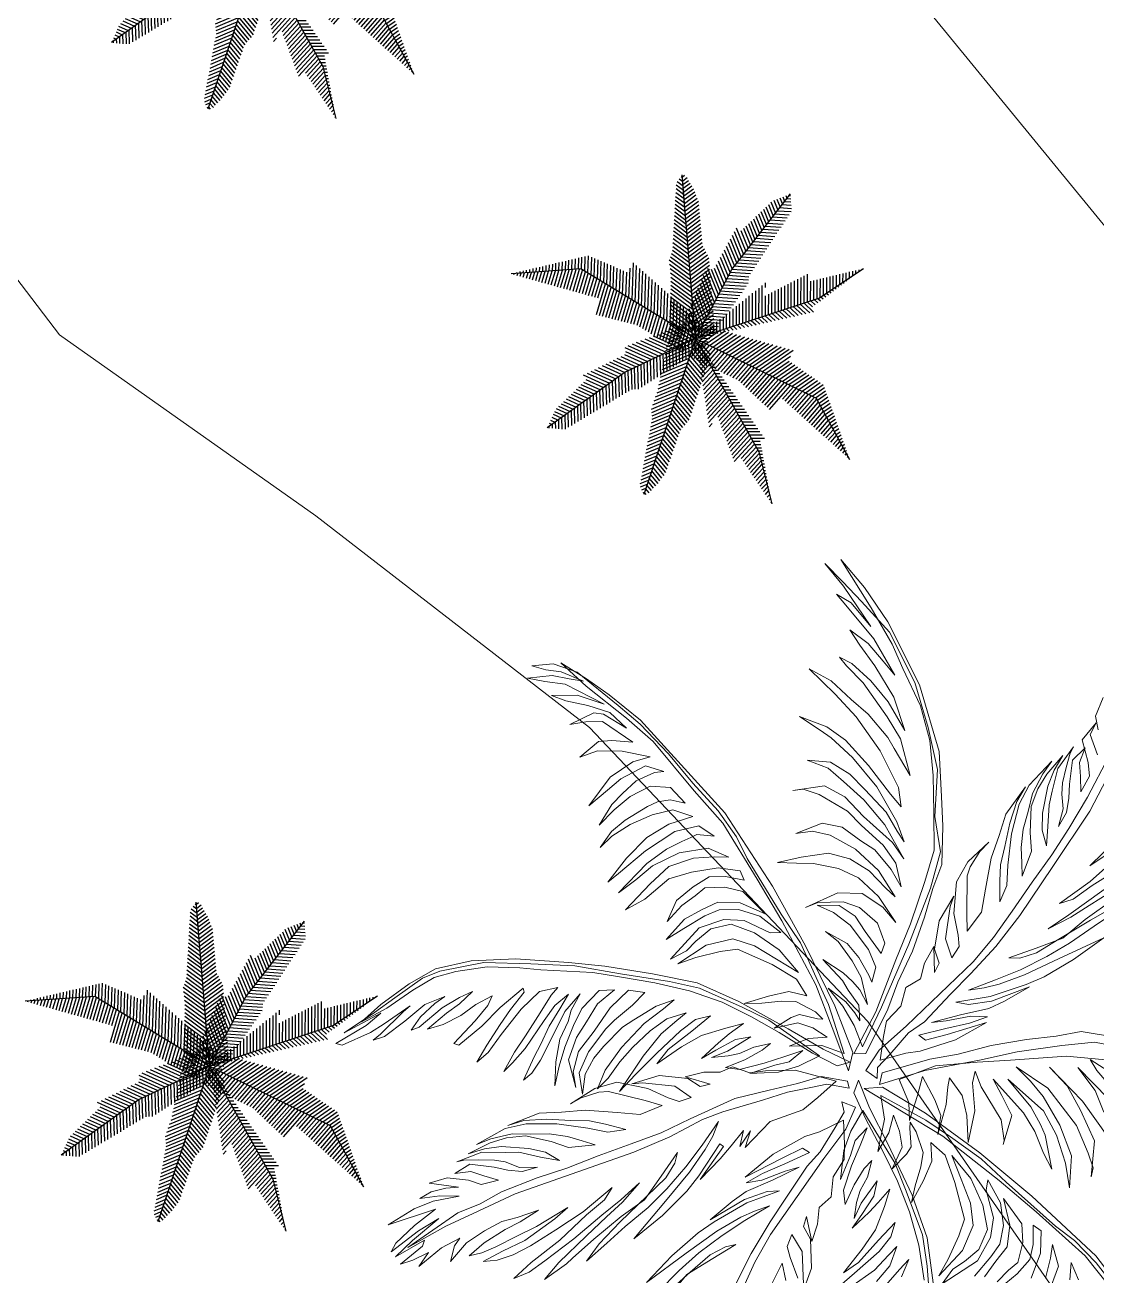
# Model space of a CAD drawing. Header units: millimetres. Extents: x 72 to 2370, y -203 to 794.
# Drawn here: x 1868.57 to 1877.39, y 251.48 to 261.77 of the extents above; entities that cross this region are included whole.
import ezdxf

# ---------------------------------------------------------------- set-up
doc = ezdxf.new("R2010")
doc.units = ezdxf.units.MM
doc.layers.add('01_Fina', color=250, linetype='Continuous', lineweight=15)
doc.layers.add('2D VEGETACION', color=74, linetype='Continuous', lineweight=5)
doc.layers.add('BOSQUENUEVO', color=64, linetype='Continuous')

# ---------------------------------------------------------------- blocks, each defined once
blk = doc.blocks.new('A-19')
at = {"layer": '2D VEGETACION'}
for points in [[(0.0015, 0.0278), (-0.0009, 0.1149), (0.0033, 0.1653), (0.003, 0.2253), (0.0087, 0.2883), (0.0156, 0.3399), (0.0192, 0.3846), (0.0468, 0.4471)], [(0.071, 0.4617), (0.0431, 0.4023), (0.0344, 0.3455), (0.0252, 0.267), (0.0228, 0.1992), (0.0162, 0.1014), (0.02, 0.0183), (0.0015, 0.0278), (0.0015, 0.0278)], [(0.0203, 0.0539), (0.0636, 0.0603), (0.0947, 0.0535), (0.0553, 0.0779), (0.0256, 0.0951), (0.0702, 0.1054), (0.0999, 0.1087), (0.1309, 0.0953), (0.0837, 0.1225), (0.0539, 0.1332), (0.0397, 0.1405), (0.0753, 0.154), (0.1114, 0.1528), (0.1577, 0.1435), (0.1069, 0.169), (0.058, 0.1771), (0.0395, 0.1866), (0.0691, 0.1899), (0.134, 0.2097), (0.1704, 0.2054), (0.1764, 0.2018), (0.131, 0.2298), (0.0929, 0.2215), (0.061, 0.214), (0.1319, 0.2506), (0.1687, 0.2615), (0.2093, 0.2667), (0.2403, 0.2738), (0.1795, 0.2774), (0.1594, 0.2744), (0.1248, 0.2656), (0.0676, 0.2386), (0.137, 0.2853), (0.1843, 0.2969), (0.2357, 0.2996), (0.2795, 0.2955), (0.226, 0.3133), (0.1688, 0.3068), (0.1128, 0.2911), (0.0811, 0.2762), (0.0507, 0.2586), (0.1009, 0.3027), (0.1769, 0.3353), (0.2293, 0.3428), (0.2563, 0.3448), (0.2705, 0.3375), (0.2109, 0.3589), (0.1524, 0.3485), (0.1051, 0.337), (0.0659, 0.3152), (0.1382, 0.3558), (0.2128, 0.3845)], [(0.1663, 0.3873), (0.1258, 0.3822), (0.0788, 0.3632), (0.1458, 0.4013)], [(0.1352, 0.4146), (0.0921, 0.3943), (0.0706, 0.3874), (0.132, 0.4442)], [(0.0908, 0.4495), (0.0545, 0.3486), (0.0366, 0.252), (0.0253, 0.1939), (0.0132, 0.1215), (0.0203, 0.0539), (0.0203, 0.0539)], [(-0.0211, 0.0301), (-0.0218, 0.0771), (-0.0186, 0.1022), (-0.0223, 0.1672), (-0.0379, 0.2276), (-0.0352, 0.1557), (-0.0348, 0.1161), (-0.0467, 0.1072), (-0.0461, 0.156), (-0.0447, 0.1986), (-0.0474, 0.2317), (-0.0558, 0.204), (-0.0586, 0.1597), (-0.0627, 0.1341), (-0.0628, 0.1868), (-0.0611, 0.2381), (-0.0666, 0.2678), (-0.0798, 0.3164), (-0.0723, 0.2457), (-0.0767, 0.205), (-0.0863, 0.1843), (-0.0806, 0.2451), (-0.0851, 0.3117), (-0.0904, 0.3458), (-0.107, 0.4036), (-0.1304, 0.4646), (-0.1149, 0.3794), (-0.1021, 0.3134), (-0.0979, 0.2659), (-0.0981, 0.2389), (-0.1013, 0.2116), (-0.1067, 0.2618), (-0.1126, 0.3085), (-0.1236, 0.3592), (-0.1361, 0.4038), (-0.1541, 0.4534), (-0.1688, 0.4938)], [(-0.18, 0.5014), (-0.1664, 0.4498), (-0.1478, 0.3876), (-0.1344, 0.3433), (-0.133, 0.3128), (-0.1382, 0.2942), (-0.1427, 0.3448), (-0.148, 0.395), (-0.1696, 0.4407), (-0.1918, 0.4991)], [(-0.2061, 0.4999), (-0.1919, 0.4539), (-0.1802, 0.4175), (-0.1703, 0.3737), (-0.1846, 0.4154), (-0.2002, 0.4553), (-0.2232, 0.5155)], [(-0.2437, 0.5294), (-0.2243, 0.4676), (-0.2095, 0.4295), (-0.2083, 0.4042), (-0.2321, 0.4661), (-0.2584, 0.5172)], [(-0.2692, 0.5013), (-0.2589, 0.4728), (-0.2907, 0.5288)], [(-0.5391, 0.5697), (-0.5109, 0.5486), (-0.4865, 0.5472)], [(-0.4442, 0.5349), (-0.4821, 0.531), (-0.4992, 0.5466), (-0.4768, 0.5152), (-0.435, 0.5156), (-0.4116, 0.5115), (-0.3886, 0.4901), (-0.415, 0.496), (-0.4389, 0.5008), (-0.4616, 0.517), (-0.4465, 0.4897), (-0.4068, 0.474), (-0.3831, 0.4669), (-0.3598, 0.4564), (-0.3398, 0.4368), (-0.3677, 0.4527), (-0.3933, 0.4567), (-0.4123, 0.4628), (-0.4368, 0.476), (-0.4591, 0.4891), (-0.4685, 0.4976), (-0.4385, 0.4612), (-0.4024, 0.4417), (-0.3809, 0.4303), (-0.3442, 0.4186), (-0.3122, 0.4079), (-0.3409, 0.4072), (-0.3695, 0.4153), (-0.4129, 0.4367), (-0.4373, 0.4543), (-0.4582, 0.4756), (-0.4337, 0.4398), (-0.4129, 0.4185), (-0.3855, 0.3991), (-0.3414, 0.3855), (-0.3098, 0.38), (-0.2713, 0.353), (-0.2942, 0.3583), (-0.3206, 0.3641), (-0.3508, 0.3757), (-0.3787, 0.3916), (-0.4075, 0.407), (-0.4361, 0.4333), (-0.4534, 0.4542), (-0.4228, 0.4052), (-0.3947, 0.3798), (-0.3478, 0.3534), (-0.2965, 0.3336), (-0.2624, 0.3228), (-0.2372, 0.3035), (-0.2726, 0.3126), (-0.3003, 0.321), (-0.3291, 0.3365), (-0.3669, 0.3552), (-0.4008, 0.3768), (-0.4216, 0.3982), (-0.384, 0.3525), (-0.3505, 0.3317), (-0.3158, 0.3083), (-0.265, 0.285), (-0.228, 0.268), (-0.2017, 0.2352), (-0.232, 0.2425), (-0.296, 0.2596), (-0.3102, 0.269), (-0.3318, 0.2922), (-0.344, 0.3112), (-0.3198, 0.2667), (-0.2904, 0.2386), (-0.2378, 0.2204), (-0.1991, 0.2182), (-0.1792, 0.2147), (-0.1635, 0.1974), (-0.1988, 0.1947), (-0.2513, 0.2172), (-0.2672, 0.228), (-0.2319, 0.192), (-0.1858, 0.1718), (-0.1597, 0.1734), (-0.1464, 0.1613), (-0.191, 0.1715), (-0.1663, 0.1487), (-0.1414, 0.1346), (-0.1334, 0.1062), (-0.1037, 0.089), (-0.0849, 0.0581), (-0.0599, 0.0462), (-0.0211, 0.0301), (-0.0211, 0.0301)], [(-0.1021, 0.179), (-0.1281, 0.2227), (-0.1634, 0.277), (-0.2052, 0.3315), (-0.2743, 0.4096), (-0.3519, 0.4967), (-0.4346, 0.5717)], [(-0.4372, 0.5543), (-0.3767, 0.499), (-0.3316, 0.4536), (-0.2943, 0.4131), (-0.2566, 0.3674), (-0.2163, 0.3208), (-0.1795, 0.2769), (-0.1474, 0.2318), (-0.0676, 0.0899), (-0.0385, 0.0327), (-0.0096, 0.0011), (0.0086, 0.0172), (-0.01, 0.0224), (-0.0268, 0.0489), (-0.055, 0.0905), (-0.0668, 0.1225), (-0.1021, 0.179), (-0.1021, 0.179)], [(0.0257, 0.022), (0.0889, 0.0841), (0.1807, 0.1586), (0.2771, 0.2277), (0.4069, 0.3105), (0.5049, 0.3513), (0.6099, 0.3954), (0.6794, 0.4121), (0.7275, 0.4219), (0.7794, 0.4281), (0.7229, 0.4089), (0.6345, 0.3888), (0.5741, 0.371), (0.4729, 0.3233), (0.4026, 0.2923), (0.3058, 0.2284), (0.2364, 0.1795), (0.1359, 0.1031), (0.0776, 0.0465), (0.0202, -0.0096), (0.0257, 0.022), (0.0257, 0.022)], [(0.0395, 0.0156), (0.0812, 0.0116), (0.1332, -0.0144), (0.1064, 0.0128), (0.0785, 0.0287), (0.1082, 0.0319), (0.1364, 0.0291), (0.1693, 0.0027), (0.1504, 0.0335), (0.1398, 0.0447), (0.1081, 0.0502), (0.0978, 0.0539), (0.1166, 0.0596), (0.155, 0.0626), (0.1782, 0.052), (0.2083, 0.034), (0.2349, 0.0207), (0.2026, 0.0506), (0.1735, 0.0735), (0.1415, 0.0799), (0.1693, 0.0984), (0.2199, 0.1029), (0.2864, 0.1031), (0.3126, 0.0864), (0.3476, 0.0577), (0.3714, 0.0346), (0.3387, 0.0858), (0.3011, 0.1154), (0.262, 0.1206), (0.2171, 0.1155), (0.1726, 0.1096), (0.2201, 0.132), (0.2708, 0.1409), (0.3142, 0.1377), (0.3446, 0.1144), (0.3587, 0.0845), (0.3664, 0.0612), (0.3867, 0.0364), (0.3631, 0.107), (0.3295, 0.1395), (0.2972, 0.1533), (0.2467, 0.1532), (0.2303, 0.1605), (0.2745, 0.1717), (0.3144, 0.1668), (0.345, 0.1522), (0.3623, 0.1314), (0.3881, 0.0951)], [(0.3932, 0.1115), (0.3721, 0.1381), (0.3526, 0.1633), (0.3169, 0.1777), (0.269, 0.1787), (0.3199, 0.1985), (0.352, 0.1921), (0.3838, 0.1748), (0.3929, 0.1555), (0.4076, 0.1312)], [(0.4194, 0.1335), (0.4028, 0.1687), (0.3843, 0.1966), (0.3602, 0.2089), (0.3273, 0.217), (0.3402, 0.2285), (0.3778, 0.2172), (0.4163, 0.1902)], [(0.423, 0.2148), (0.3912, 0.2321), (0.3684, 0.2417), (0.408, 0.2421), (0.4512, 0.212)], [(0.4361, 0.2554), (0.4076, 0.2656), (0.4399, 0.2701)], [(0.4806, 0.3344), (0.419, 0.3076), (0.3714, 0.2808), (0.3386, 0.2546), (0.2419, 0.1907), (0.1915, 0.1583), (0.1405, 0.116), (0.101, 0.0812), (0.0395, 0.0156), (0.0395, 0.0156)], [(-0.039, 0.0087), (-0.1047, 0.0659), (-0.1462, 0.0947), (-0.1923, 0.1332), (-0.2446, 0.1688), (-0.2897, 0.1959), (-0.3265, 0.2216), (-0.3913, 0.2404), (-0.4424, 0.2508), (-0.5199, 0.2669), (-0.6418, 0.2632), (-0.763, 0.2372), (-0.8318, 0.2123), (-0.8899, 0.1849), (-0.7944, 0.2149), (-0.723, 0.2346), (-0.6771, 0.2422), (-0.6059, 0.2554), (-0.5428, 0.2561), (-0.4821, 0.246), (-0.4181, 0.2311), (-0.3545, 0.2148), (-0.3051, 0.1854), (-0.2396, 0.1421), (-0.1848, 0.1013), (-0.1052, 0.0442), (-0.0434, -0.0116), (-0.039, 0.0087), (-0.039, 0.0087)], [(-0.0517, 0.006), (-0.0914, 0.0012), (-0.1295, -0.0092), (-0.1664, -0.0266), (-0.1358, -0.0025), (-0.113, 0.0083), (-0.0968, 0.0127), (-0.1241, 0.0181), (-0.1543, 0.007), (-0.1732, 0.0014), (-0.2177, -0.0228), (-0.1861, 0.006), (-0.1671, 0.0182), (-0.1495, 0.0265), (-0.1215, 0.0333), (-0.1707, 0.0348), (-0.2022, 0.0264), (-0.2413, 0.0112), (-0.2643, -0.0061), (-0.234, 0.0254), (-0.2049, 0.0391), (-0.1708, 0.0487), (-0.1577, 0.0506), (-0.1813, 0.0642), (-0.2145, 0.0593), (-0.2641, 0.0391), (-0.2929, 0.0159), (-0.3126, -0.0085), (-0.3022, 0.0287), (-0.2773, 0.0512), (-0.2466, 0.0614), (-0.2023, 0.079), (-0.2181, 0.0899), (-0.2552, 0.0864), (-0.2901, 0.0624), (-0.3064, 0.0375), (-0.3169, -0.0062), (-0.3135, -0.0293), (-0.3243, 0.0322), (-0.3125, 0.0733), (-0.2801, 0.1026), (-0.2484, 0.1175), (-0.3001, 0.0996), (-0.3408, 0.074), (-0.3654, 0.0441), (-0.385, 0.0036), (-0.3931, -0.0249), (-0.4025, -0.0573), (-0.4011, -0.0147), (-0.3961, 0.0339), (-0.3766, 0.0678), (-0.3477, 0.0954), (-0.3111, 0.1159), (-0.2921, 0.1281), (-0.3443, 0.111), (-0.3906, 0.0816), (-0.4258, 0.0446), (-0.4404, 0.0162), (-0.4437, -0.0133), (-0.45, 0.0364), (-0.434, 0.0687), (-0.4029, 0.0941), (-0.3812, 0.114), (-0.3407, 0.1331), (-0.3065, 0.1428), (-0.3492, 0.1442), (-0.3856, 0.1302), (-0.4284, 0.1025), (-0.4588, 0.0849), (-0.4998, 0.0441), (-0.516, 0.0192), (-0.5182, 0.001), (-0.5121, 0.0566), (-0.4845, 0.0868), (-0.4426, 0.1098), (-0.3861, 0.1472), (-0.3532, 0.1595), (-0.4192, 0.1423), (-0.4711, 0.1178), (-0.5113, 0.0914), (-0.5405, 0.0711), (-0.5639, 0.0386), (-0.55, 0.0775), (-0.521, 0.1051), (-0.488, 0.1239), (-0.44, 0.1498), (-0.4032, 0.1607), (-0.3817, 0.1676), (-0.4187, 0.1641), (-0.4875, 0.1456), (-0.5482, 0.117), (-0.591, 0.0893), (-0.6088, 0.0744), (-0.6412, 0.0452), (-0.6115, 0.0871), (-0.5805, 0.1125), (-0.5272, 0.1409), (-0.4688, 0.1652), (-0.4424, 0.1777), (-0.4766, 0.1819), (-0.547, 0.167), (-0.6155, 0.1412), (-0.6635, 0.1153), (-0.7178, 0.0822), (-0.6879, 0.1146), (-0.6473, 0.1402), (-0.615, 0.1629), (-0.5666, 0.1857), (-0.5447, 0.1918), (-0.4917, 0.2071), (-0.5583, 0.2069), (-0.6017, 0.1939), (-0.6701, 0.1681), (-0.7067, 0.1476), (-0.7243, 0.1393), (-0.7082, 0.1577), (-0.6702, 0.182), (-0.6271, 0.2023), (-0.5711, 0.218), (-0.6325, 0.2138), (-0.6939, 0.1956), (-0.7356, 0.1792), (-0.7663, 0.169), (-0.7352, 0.1944), (-0.6983, 0.2118), (-0.6692, 0.2255), (-0.7406, 0.2058), (-0.8101, 0.173), (-0.833, 0.1623), (-0.8116, 0.1831), (-0.7624, 0.2063), (-0.8435, 0.1777), (-0.8901, 0.1557), (-0.8513, 0.1783), (-0.8095, 0.2013), (-0.7447, 0.2351), (-0.6481, 0.2559), (-0.5658, 0.2592), (-0.4902, 0.2562), (-0.4116, 0.2309), (-0.3486, 0.2251), (-0.2911, 0.192), (-0.2059, 0.13), (-0.1106, 0.0556), (-0.0517, 0.006), (-0.0517, 0.006)], [(0.0228, -0.0288), (0.0033, -0.0157), (0.0551, -0.0089), (0.1244, 0.0065), (0.2228, 0.0249), (0.3021, 0.0316), (0.3811, 0.022)], [(0.3728, 0.0078), (0.3107, 0.014), (0.2496, 0.0129), (0.1922, 0.006), (0.1373, -0.005), (0.0714, -0.0205), (0.0228, -0.0288), (0.0228, -0.0288)], [(0.0571, -0.0214), (0.0868, -0.051), (0.1166, -0.0715), (0.1645, -0.0899), (0.128, -0.0622), (0.1044, -0.0481), (0.0881, -0.0216), (0.1152, -0.0415), (0.1457, -0.065), (0.1837, -0.0895), (0.2089, -0.0934), (0.1793, -0.0694), (0.1561, -0.0448), (0.1459, -0.0283), (0.1721, -0.0429), (0.1917, -0.0617), (0.2102, -0.0732), (0.2365, -0.0843), (0.2134, -0.0655), (0.1826, -0.0285), (0.2073, -0.0407), (0.233, -0.0694), (0.2524, -0.0917), (0.2327, -0.0559), (0.2204, -0.036), (0.2024, -0.0105), (0.2296, -0.0269), (0.2651, -0.053), (0.2924, -0.0842), (0.3241, -0.1263), (0.3136, -0.0962), (0.2843, -0.0526), (0.2618, -0.0161), (0.284, -0.0299), (0.3039, -0.0565), (0.3299, -0.1079), (0.3533, -0.1551)], [(0.3511, -0.12), (0.3333, -0.0726), (0.3144, -0.042), (0.3031, -0.0238), (0.3329, -0.0443), (0.3535, -0.0739)], [(0.3676, -0.0652), (0.3434, -0.0298), (0.3307, -0.0091), (0.3569, -0.0295)], [(0.4348, 0.0037), (0.35, 0.0188), (0.2949, 0.0248), (0.2131, 0.0166), (0.1613, 0.0098), (0.0571, -0.0214), (0.0571, -0.0214)], [(-0.046, -0.0129), (-0.1337, -0.023), (-0.2487, -0.0461), (-0.3646, -0.076), (-0.5106, -0.1245), (-0.6036, -0.1737), (-0.7053, -0.227), (-0.7619, -0.2688), (-0.7997, -0.3006), (-0.8383, -0.3371), (-0.7871, -0.3043), (-0.715, -0.2499), (-0.6637, -0.2149), (-0.5616, -0.1668), (-0.4939, -0.1327), (-0.383, -0.0987), (-0.3015, -0.0753), (-0.1777, -0.0459), (-0.0979, -0.0373), (-0.0172, -0.0283), (-0.046, -0.0129), (-0.046, -0.0129)], [(-0.0307, -0.0454), (-0.031, -0.0219), (-0.065, -0.0616), (-0.1153, -0.1122), (-0.1835, -0.1842), (-0.2337, -0.2465), (-0.2684, -0.3188), (-0.3028, -0.3964), (-0.3251, -0.4563), (-0.3545, -0.5444), (-0.3711, -0.621), (-0.373, -0.6854), (-0.3594, -0.737), (-0.3367, -0.7941), (-0.3155, -0.8346), (-0.3278, -0.7856), (-0.3471, -0.7334), (-0.3592, -0.6918), (-0.3596, -0.6522), (-0.3535, -0.5966), (-0.3375, -0.5418), (-0.3249, -0.5068), (-0.2973, -0.4196), (-0.278, -0.3761), (-0.2523, -0.3188), (-0.2236, -0.2633), (-0.1894, -0.2128), (-0.1519, -0.1692), (-0.1126, -0.1292), (-0.0628, -0.0821), (-0.0307, -0.0454), (-0.0307, -0.0454)], [(-0.0485, -0.028), (-0.072, -0.0627), (-0.0854, -0.1185), (-0.0898, -0.0819), (-0.0834, -0.0499), (-0.1061, -0.0702), (-0.121, -0.0934), (-0.1224, -0.136), (-0.1329, -0.1022), (-0.1347, -0.087), (-0.1193, -0.0582), (-0.116, -0.0491), (-0.1319, -0.0587), (-0.1582, -0.0873), (-0.1649, -0.1119), (-0.1705, -0.1457), (-0.1777, -0.176), (-0.1793, -0.1316), (-0.1784, -0.0947), (-0.163, -0.0659), (-0.1958, -0.076), (-0.2319, -0.1113), (-0.2731, -0.163), (-0.2768, -0.1938), (-0.2774, -0.2381), (-0.2747, -0.2713), (-0.2939, -0.2147), (-0.2928, -0.1669), (-0.2711, -0.133), (-0.2386, -0.1015), (-0.2061, -0.0701), (-0.2536, -0.0925), (-0.2932, -0.1273), (-0.3183, -0.1628), (-0.3192, -0.1998), (-0.3047, -0.2306), (-0.2929, -0.2508), (-0.2858, -0.2819), (-0.3262, -0.2192), (-0.3295, -0.1734), (-0.3187, -0.1393), (-0.2865, -0.1005), (-0.2821, -0.0823), (-0.3193, -0.1106), (-0.3401, -0.144), (-0.3482, -0.1769), (-0.3441, -0.204), (-0.332, -0.2456), (-0.321, -0.2802), (-0.3475, -0.24), (-0.3555, -0.2072), (-0.3617, -0.1757), (-0.3504, -0.1381), (-0.3208, -0.1005), (-0.3689, -0.1286), (-0.3843, -0.1574), (-0.3917, -0.192), (-0.3825, -0.2114), (-0.3719, -0.2386), (-0.3513, -0.2708), (-0.3825, -0.2457), (-0.3986, -0.2114), (-0.4083, -0.1795), (-0.4021, -0.1517), (-0.3874, -0.1212), (-0.4053, -0.1243), (-0.4197, -0.16), (-0.4242, -0.2074), (-0.423, -0.2487), (-0.3993, -0.2989), (-0.3893, -0.3361), (-0.4229, -0.2831), (-0.4438, -0.2435), (-0.4471, -0.1977), (-0.4401, -0.1622), (-0.4335, -0.1375), (-0.4577, -0.1683), (-0.4624, -0.22), (-0.4522, -0.2711), (-0.436, -0.3054), (-0.4216, -0.3406), (-0.4589, -0.2797), (-0.4746, -0.2397), (-0.4808, -0.2104), (-0.4835, -0.1934), (-0.4858, -0.1816), (-0.4756, -0.1531), (-0.5, -0.1743), (-0.501, -0.2178), (-0.481, -0.2761), (-0.4545, -0.3324), (-0.4441, -0.3544), (-0.4771, -0.3119), (-0.5031, -0.2682), (-0.516, -0.2248), (-0.5185, -0.1808), (-0.5383, -0.2117), (-0.5392, -0.2487), (-0.5323, -0.2906), (-0.5205, -0.327), (-0.5067, -0.3517), (-0.5287, -0.3255), (-0.542, -0.2973), (-0.5554, -0.2531), (-0.5588, -0.2343), (-0.5566, -0.2117), (-0.5443, -0.1876), (-0.5778, -0.2056), (-0.5886, -0.2397), (-0.5799, -0.2786), (-0.5645, -0.3112), (-0.5448, -0.3438), (-0.5746, -0.3127), (-0.5884, -0.2902), (-0.6043, -0.2611), (-0.61, -0.2262), (-0.6079, -0.2101), (-0.6255, -0.2389), (-0.614, -0.2861), (-0.6007, -0.3143), (-0.5824, -0.353), (-0.6218, -0.3038), (-0.6377, -0.2586), (-0.6387, -0.2268), (-0.6606, -0.2716), (-0.672, -0.3135), (-0.6693, -0.3466), (-0.6876, -0.3079), (-0.6836, -0.2845), (-0.671, -0.2496), (-0.7198, -0.292), (-0.7266, -0.3209), (-0.7294, -0.3492), (-0.7384, -0.3028), (-0.7319, -0.2869), (-0.6977, -0.2546), (-0.7317, -0.276), (-0.7533, -0.3099), (-0.7711, -0.3452), (-0.7864, -0.3674), (-0.7758, -0.3237), (-0.7483, -0.2817), (-0.7997, -0.3393), (-0.8131, -0.3725), (-0.8267, -0.4004), (-0.8201, -0.3575), (-0.8073, -0.33), (-0.7968, -0.3067), (-0.8228, -0.3405), (-0.8325, -0.3655), (-0.8456, -0.3878), (-0.8395, -0.3506), (-0.8152, -0.3133), (-0.74, -0.2584), (-0.6988, -0.2293), (-0.6358, -0.1942), (-0.5751, -0.1656), (-0.5165, -0.1348), (-0.4643, -0.1155), (-0.4232, -0.1069), (-0.3132, -0.0733), (-0.2558, -0.0537), (-0.1903, -0.0422), (-0.1387, -0.0329), (-0.0485, -0.028), (-0.0485, -0.028)], [(-0.0028, -0.2605), (0.0014, -0.2985), (0.0162, -0.3616), (0.0266, -0.4295), (0.0353, -0.5335), (0.0445, -0.6497), (0.0595, -0.7294), (0.0693, -0.7819), (0.0883, -0.8559), (0.0517, -0.7553), (0.0462, -0.7137), (0.0354, -0.672), (0.0274, -0.6052), (0.0241, -0.5503), (0.0171, -0.4915), (0.0113, -0.4302), (0.0054, -0.3741), (-0.0054, -0.3189), (-0.0203, -0.2339), (-0.0191, -0.172), (-0.018, -0.1205), (-0.0191, -0.0772), (0, -0.0344), (0.0126, -0.0348), (-0.0036, -0.0712), (-0.0051, -0.0999), (-0.0079, -0.1416), (-0.0049, -0.1874), (-0.0028, -0.2605), (-0.0028, -0.2605)], [(0.1719, -0.1914), (0.2051, -0.2286), (0.2508, -0.2747), (0.3021, -0.3203)], [(0.311, -0.3078), (0.2671, -0.2724), (0.2266, -0.2333), (0.1215, -0.109), (0.0813, -0.0588), (0.0478, -0.0327), (0.0328, -0.0533), (0.0514, -0.0541), (0.0737, -0.0764), (0.1084, -0.1125), (0.1269, -0.1411), (0.1719, -0.1914), (0.1719, -0.1914)], [(-0.005, -0.0541), (0.0149, -0.0923), (0.0289, -0.1233), (0.0344, -0.1838), (0.0676, -0.2377), (0.0416, -0.2216), (0.0637, -0.2465), (0.0378, -0.2335), (0.0588, -0.2609), (0.0756, -0.2857), (0.1025, -0.3285), (0.0566, -0.2742), (0.0504, -0.2797), (0.0954, -0.3291), (0.1163, -0.3565), (0.1467, -0.4084), (0.1737, -0.4678), (0.1237, -0.3974), (0.0853, -0.3434), (0.0534, -0.3067), (0.0338, -0.2881), (0.0118, -0.2716), (0.0444, -0.3102), (0.0744, -0.3476), (0.103, -0.3897), (0.1267, -0.4296), (0.1492, -0.4772), (0.169, -0.5154), (0.1907, -0.5582), (0.1669, -0.5288), (0.139, -0.4832), (0.1069, -0.4268), (0.0841, -0.3866), (0.0631, -0.3644), (0.0461, -0.3553), (0.0795, -0.3935), (0.112, -0.4321), (0.1302, -0.4793), (0.157, -0.5357), (0.1793, -0.5803), (0.1864, -0.5932), (0.2035, -0.6377), (0.1808, -0.6057), (0.1477, -0.5466), (0.1242, -0.5045), (0.1061, -0.4709), (0.0813, -0.4335), (0.1015, -0.4726), (0.1196, -0.5115), (0.1472, -0.5697), (0.172, -0.6289), (0.1842, -0.6607), (0.1879, -0.6895), (0.1688, -0.6531), (0.143, -0.5942), (0.1118, -0.5374), (0.0945, -0.5003), (0.077, -0.482), (0.1053, -0.542), (0.124, -0.5963), (0.1401, -0.6464), (0.1478, -0.6799), (0.1497, -0.7094), (0.1456, -0.7339), (0.1365, -0.6967), (0.1285, -0.654), (0.1051, -0.5931), (0.0916, -0.566), (0.11, -0.6277), (0.1173, -0.6656), (0.1265, -0.7058), (0.1305, -0.7324), (0.13, -0.7555), (0.1147, -0.7239), (0.1008, -0.6823), (0.0949, -0.6533), (0.0831, -0.6172), (0.0858, -0.6568), (0.0861, -0.6848), (0.0938, -0.7183), (0.1065, -0.7541), (0.1315, -0.7893), (0.1065, -0.7759), (0.0955, -0.7635), (0.1039, -0.7989), (0.126, -0.8456), (0.1059, -0.8231), (0.1122, -0.853), (0.1135, -0.8754), (0.093, -0.8301), (0.0835, -0.8244), (0.0989, -0.881), (0.0789, -0.8449), (0.0527, -0.7904), (0.065, -0.8305), (0.0884, -0.8861), (0.0756, -0.8743), (0.0541, -0.8346), (0.0355, -0.7918), (0.041, -0.8793), (0.0254, -0.8279), (0.0211, -0.7921), (0.0242, -0.7461), (0.0149, -0.7788), (0.0107, -0.8138), (0.0041, -0.7913), (0.0045, -0.7651), (0.0084, -0.7428), (-0.0116, -0.7911), (-0.0128, -0.7582), (0.0007, -0.7228), (0.014, -0.7031), (0.0144, -0.6717), (0.0004, -0.6948), (-0.0126, -0.7154), (-0.0165, -0.743), (-0.0259, -0.7132), (-0.0098, -0.6737), (0.0015, -0.6517), (0.01, -0.6276), (0.0096, -0.5996), (0.0018, -0.6307), (-0.0138, -0.6524), (-0.0217, -0.6699), (-0.0291, -0.6968), (-0.035, -0.722), (-0.0354, -0.7346), (-0.0409, -0.6877), (-0.03, -0.6482), (-0.0243, -0.6251), (-0.0065, -0.5901), (0.0079, -0.5596), (-0.0125, -0.5799), (-0.0264, -0.6061), (-0.0418, -0.6527), (-0.0451, -0.6821), (-0.0441, -0.7119), (-0.0531, -0.6695), (-0.0541, -0.6397), (-0.0492, -0.6065), (-0.0285, -0.5653), (-0.0106, -0.5386), (-0.0035, -0.4921), (-0.0155, -0.5123), (-0.0296, -0.5355), (-0.0421, -0.5653), (-0.0499, -0.5964), (-0.0587, -0.6279), (-0.0594, -0.6667), (-0.0563, -0.6937), (-0.0705, -0.6377), (-0.0695, -0.5997), (-0.0561, -0.5477), (-0.035, -0.4969), (-0.0192, -0.4648), (-0.0157, -0.4332), (-0.0336, -0.4651), (-0.0467, -0.491), (-0.0554, -0.5225), (-0.0681, -0.5627), (-0.0758, -0.6022), (-0.0748, -0.632), (-0.0817, -0.5732), (-0.0736, -0.5347), (-0.0666, -0.4934), (-0.0483, -0.4405), (-0.0349, -0.4021), (-0.0405, -0.3605), (-0.0562, -0.3873), (-0.0881, -0.4454), (-0.091, -0.4622), (-0.089, -0.4947), (-0.084, -0.5157), (-0.0994, -0.4675), (-0.1003, -0.4272), (-0.0758, -0.3771), (-0.051, -0.3468), (-0.0397, -0.3299), (-0.041, -0.3075), (-0.0677, -0.3303), (-0.0878, -0.3838), (-0.0909, -0.4027), (-0.0926, -0.3523), (-0.0753, -0.3051), (-0.0561, -0.2873), (-0.0557, -0.2694), (-0.0792, -0.3086), (-0.0785, -0.275), (-0.0715, -0.2473), (-0.0753, -0.2238), (-0.0574, -0.1971), (-0.0534, -0.1695), (-0.0415, -0.1191), (-0.005, -0.0541), (-0.005, -0.0541)], [(0.0646, -0.059), (0.0741, -0.105), (0.0755, -0.1317), (0.0916, -0.1934), (0.118, -0.2511), (0.1021, -0.1797), (0.0942, -0.1409), (0.1049, -0.1307), (0.1128, -0.1779), (0.1194, -0.22), (0.1283, -0.252), (0.1306, -0.2239), (0.1256, -0.1806), (0.1248, -0.1547), (0.1356, -0.2058), (0.1431, -0.2557), (0.154, -0.2839), (0.1753, -0.3297), (0.156, -0.2619), (0.1521, -0.2203), (0.1569, -0.1987), (0.1627, -0.2595), (0.1805, -0.3236), (0.1921, -0.356), (0.2197, -0.4105), (0.2536, -0.4652), (0.2216, -0.385), (0.1972, -0.3234), (0.1844, -0.2761), (0.1801, -0.2504), (0.1776, -0.2222), (0.1915, -0.271), (0.2074, -0.316), (0.2264, -0.3635), (0.2478, -0.4044), (0.2749, -0.4497)], [(0.2854, -0.4444), (0.2555, -0.3868), (0.2348, -0.3453), (0.2276, -0.3156), (0.2285, -0.297), (0.2432, -0.3452), (0.2579, -0.3935), (0.2877, -0.4343)], [(0.3125, -0.2538), (0.2806, -0.2265), (0.3117, -0.2279)], [(0.313, -0.2065), (0.2748, -0.2103), (0.2546, -0.2106), (0.2365, -0.1973), (0.27, -0.1872), (0.3259, -0.1995)], [(0.3435, -0.2071), (0.3021, -0.1783), (0.2522, -0.1677), (0.2276, -0.1736), (0.2124, -0.1643), (0.2573, -0.1664), (0.2301, -0.149), (0.2024, -0.139), (0.1897, -0.1134), (0.1568, -0.1013), (0.1317, -0.0751), (0.1057, -0.0675), (0.0646, -0.059), (0.0646, -0.059)], [(-0.0552, -0.0709), (-0.047, -0.1112), (-0.0456, -0.1482), (-0.0559, -0.1971), (-0.0592, -0.1513), (-0.0586, -0.1253), (-0.0719, -0.0971), (-0.0692, -0.1302), (-0.0674, -0.1681), (-0.0676, -0.2134), (-0.0772, -0.2362), (-0.0816, -0.1996), (-0.09, -0.1659), (-0.0979, -0.1492), (-0.099, -0.1787), (-0.0948, -0.2058), (-0.0957, -0.2266), (-0.1003, -0.2557), (-0.104, -0.2252), (-0.1181, -0.1791), (-0.1201, -0.2069), (-0.1109, -0.2446), (-0.1029, -0.273), (-0.1221, -0.2369), (-0.1325, -0.2149), (-0.144, -0.1859), (-0.1438, -0.2181), (-0.1422, -0.2626), (-0.1314, -0.3015), (-0.1134, -0.3511), (-0.1328, -0.3259), (-0.1535, -0.2775), (-0.1717, -0.2388), (-0.1719, -0.2658), (-0.1596, -0.2965), (-0.1316, -0.3468), (-0.1048, -0.3922), (-0.0829, -0.4271), (-0.133, -0.3711), (-0.1629, -0.3304), (-0.1783, -0.2978), (-0.1874, -0.2785), (-0.1856, -0.3142), (-0.1729, -0.348), (-0.152, -0.3855), (-0.1335, -0.4133), (-0.1111, -0.4404), (-0.0972, -0.4629), (-0.1255, -0.4418), (-0.1572, -0.4041), (-0.1879, -0.3551), (-0.2044, -0.3155), (-0.2147, -0.2935), (-0.212, -0.3267), (-0.1987, -0.3709), (-0.1914, -0.3933), (-0.1666, -0.4343), (-0.151, -0.456), (-0.128, -0.4774), (-0.0948, -0.4908), (-0.133, -0.4873), (-0.1642, -0.4622), (-0.1959, -0.4223), (-0.2068, -0.4038), (-0.2243, -0.3668), (-0.2402, -0.3399), (-0.2512, -0.3667), (-0.2295, -0.4059), (-0.1969, -0.4432), (-0.1694, -0.4786), (-0.1372, -0.4968), (-0.109, -0.4996), (-0.1594, -0.4997), (-0.1941, -0.4763), (-0.2162, -0.4523), (-0.2417, -0.4256), (-0.2583, -0.3904), (-0.2641, -0.4168), (-0.2411, -0.4543), (-0.2159, -0.4758), (-0.1829, -0.5001), (-0.1529, -0.5181), (-0.1215, -0.5345), (-0.1617, -0.5223), (-0.1987, -0.5053), (-0.2252, -0.4834), (-0.2428, -0.4734), (-0.2666, -0.4503), (-0.243, -0.4843), (-0.2064, -0.5165), (-0.1714, -0.5473), (-0.1532, -0.5677), (-0.1449, -0.5853), (-0.1799, -0.5567), (-0.1986, -0.5397), (-0.2251, -0.5178), (-0.2502, -0.492), (-0.271, -0.4706), (-0.2577, -0.4988), (-0.2374, -0.5236), (-0.198, -0.5685), (-0.1795, -0.5963), (-0.1686, -0.6148), (-0.1963, -0.5881), (-0.2192, -0.5623), (-0.2519, -0.5272), (-0.2774, -0.5005), (-0.2875, -0.4859), (-0.2882, -0.5185), (-0.2665, -0.5577), (-0.2323, -0.6029), (-0.2073, -0.6331), (-0.1961, -0.6568), (-0.2208, -0.6319), (-0.2496, -0.6003), (-0.2708, -0.5759), (-0.294, -0.5449), (-0.3014, -0.5452), (-0.279, -0.5927), (-0.2551, -0.632), (-0.2327, -0.6795), (-0.2377, -0.6872), (-0.2671, -0.6408), (-0.2878, -0.6129), (-0.3019, -0.6013), (-0.2947, -0.6324), (-0.2824, -0.6631), (-0.2749, -0.6972), (-0.2743, -0.7259), (-0.2929, -0.6864), (-0.3032, -0.66), (-0.3182, -0.6327), (-0.314, -0.6576), (-0.3035, -0.6913), (-0.2811, -0.7388), (-0.2793, -0.7541), (-0.2983, -0.7319), (-0.3146, -0.702), (-0.322, -0.6818), (-0.3172, -0.7193), (-0.2977, -0.7606), (-0.2804, -0.8019), (-0.2791, -0.8229), (-0.2861, -0.8079), (-0.3142, -0.7598), (-0.3212, -0.7449), (-0.302, -0.7971), (-0.2935, -0.8243), (-0.2843, -0.878), (-0.2902, -0.8883), (-0.3075, -0.8287), (-0.322, -0.7979), (-0.3045, -0.8693), (-0.3257, -0.8083), (-0.3418, -0.7675), (-0.3627, -0.7117), (-0.3672, -0.6794), (-0.3623, -0.6008), (-0.3396, -0.5213), (-0.3166, -0.447), (-0.2827, -0.3729), (-0.2482, -0.2932), (-0.2236, -0.245), (-0.1721, -0.181), (-0.1382, -0.1413), (-0.0552, -0.0709), (-0.0552, -0.0709)]]:
    blk.add_lwpolyline(points, dxfattribs=at)
blk = doc.blocks.new('*X73')
at = {"color": 0}
for p, q in [((6.839, 6.806), (7.285, 6.992)), ((6.851, 6.865), (7.185, 7.004)), ((6.863, 6.924), (7.084, 7.017)), ((6.875, 6.983), (6.984, 7.029)), ((6.804, 6.629), (7.242, 6.812)), ((6.816, 6.688), (7.263, 6.874)), ((6.827, 6.747), (7.284, 6.937)), ((6.768, 6.451), (7.179, 6.623)), ((6.78, 6.511), (7.2, 6.686)), ((6.792, 6.57), (7.221, 6.749)), ((6.731, 6.273), (7.116, 6.434)), ((6.743, 6.333), (7.137, 6.497)), ((6.756, 6.392), (7.158, 6.56)), ((6.68, 6.09), (7.053, 6.245)), ((6.702, 6.153), (7.074, 6.308)), ((6.718, 6.214), (7.095, 6.371)), ((6.614, 5.9), (6.991, 6.057)), ((6.635, 5.963), (7.012, 6.12)), ((6.657, 6.026), (7.032, 6.182)), ((6.619, 5.848), (6.97, 5.994)), ((6.625, 5.796), (6.949, 5.931)), ((6.627, 5.742), (6.928, 5.868)), ((6.594, 5.566), (6.865, 5.679)), ((6.605, 5.625), (6.886, 5.742)), ((6.616, 5.684), (6.907, 5.805)), ((6.562, 5.39), (6.802, 5.49)), ((6.573, 5.449), (6.823, 5.553)), ((6.584, 5.508), (6.844, 5.616)), ((6.519, 5.156), (6.718, 5.239)), ((6.529, 5.214), (6.739, 5.302)), ((6.54, 5.273), (6.76, 5.365)), ((6.551, 5.332), (6.781, 5.428)), ((6.486, 4.98), (6.655, 5.05)), ((6.497, 5.038), (6.676, 5.113)), ((6.508, 5.097), (6.697, 5.176)), ((6.454, 4.803), (6.592, 4.861)), ((6.464, 4.862), (6.613, 4.924)), ((6.475, 4.921), (6.634, 4.987)), ((6.443, 4.745), (6.571, 4.798)), ((6.446, 4.692), (6.551, 4.736)), ((6.466, 4.646), (6.53, 4.673)), ((6.485, 4.6), (6.509, 4.61))]:
    blk.add_line(p, q, dxfattribs=at)
blk = doc.blocks.new('*X74')
at = {"color": 0}
for p, q in [((7.462, 6.51), (7.233, 6.785)), ((7.48, 6.566), (7.252, 6.841)), ((7.499, 6.622), (7.27, 6.896)), ((7.518, 6.678), (7.289, 6.952)), ((7.536, 6.733), (7.376, 6.926)), ((7.406, 6.343), (7.177, 6.617)), ((7.425, 6.399), (7.196, 6.673)), ((7.443, 6.454), (7.215, 6.729)), ((7.35, 6.175), (7.122, 6.45)), ((7.369, 6.231), (7.14, 6.506)), ((7.388, 6.287), (7.159, 6.562)), ((7.276, 5.952), (7.047, 6.227)), ((7.295, 6.008), (7.066, 6.283)), ((7.313, 6.064), (7.084, 6.338)), ((7.332, 6.119), (7.103, 6.394)), ((7.22, 5.785), (6.991, 6.059)), ((7.239, 5.84), (7.01, 6.115)), ((7.257, 5.896), (7.029, 6.171)), ((7.104, 5.612), (6.917, 5.836)), ((7.137, 5.65), (6.936, 5.892)), ((7.17, 5.689), (6.954, 5.948)), ((7.202, 5.729), (6.973, 6.003)), ((7.029, 5.467), (6.861, 5.669)), ((7.048, 5.522), (6.88, 5.724)), ((7.071, 5.573), (6.899, 5.78)), ((6.953, 5.246), (6.787, 5.445)), ((6.972, 5.301), (6.806, 5.501)), ((6.991, 5.357), (6.824, 5.557)), ((7.01, 5.412), (6.843, 5.613)), ((6.896, 5.08), (6.731, 5.278)), ((6.915, 5.136), (6.75, 5.334)), ((6.934, 5.191), (6.768, 5.39)), ((6.81, 4.871), (6.657, 5.055)), ((6.838, 4.915), (6.675, 5.111)), ((6.857, 4.97), (6.694, 5.166)), ((6.877, 5.025), (6.713, 5.222)), ((6.718, 4.747), (6.601, 4.887)), ((6.748, 4.788), (6.62, 4.943)), ((6.779, 4.83), (6.638, 4.999)), ((6.58, 4.601), (6.527, 4.664)), ((6.614, 4.637), (6.545, 4.72)), ((6.649, 4.674), (6.564, 4.776)), ((6.684, 4.71), (6.582, 4.831)), ((6.535, 4.576), (6.508, 4.608))]:
    blk.add_line(p, q, dxfattribs=at)
blk = doc.blocks.new('*X77')
at = {"color": 0}
for p, q in [((7.037, 7.187), (7.198, 7.115)), ((7.103, 7.212), (7.124, 7.203)), ((6.512, 6.986), (6.912, 6.805)), ((6.578, 7.011), (6.971, 6.833)), ((6.644, 7.036), (7.03, 6.861)), ((6.709, 7.061), (7.089, 6.889)), ((6.775, 7.087), (7.149, 6.917)), ((6.84, 7.112), (7.208, 6.945)), ((6.906, 7.137), (7.267, 6.974)), ((6.972, 7.162), (7.271, 7.027)), ((6.204, 6.851), (6.616, 6.665)), ((6.215, 6.791), (6.556, 6.637)), ((6.25, 6.885), (6.675, 6.693)), ((6.316, 6.91), (6.734, 6.721)), ((6.381, 6.936), (6.793, 6.749)), ((6.447, 6.961), (6.852, 6.777)), ((5.908, 6.601), (6.203, 6.467)), ((5.966, 6.63), (6.26, 6.496)), ((6.023, 6.658), (6.319, 6.524)), ((6.081, 6.687), (6.379, 6.552)), ((6.139, 6.716), (6.438, 6.581)), ((6.197, 6.744), (6.497, 6.609)), ((5.56, 6.429), (5.921, 6.266)), ((5.618, 6.458), (5.968, 6.299)), ((5.676, 6.486), (6.015, 6.333)), ((5.734, 6.515), (6.062, 6.367)), ((5.792, 6.544), (6.109, 6.4)), ((5.85, 6.572), (6.156, 6.434)), ((5.447, 6.206), (5.686, 6.098)), ((5.486, 6.243), (5.733, 6.131)), ((5.524, 6.281), (5.78, 6.165)), ((5.563, 6.318), (5.827, 6.199)), ((5.601, 6.356), (5.874, 6.232)), ((5.255, 6.019), (5.45, 5.93)), ((5.293, 6.056), (5.497, 5.963)), ((5.332, 6.093), (5.544, 5.997)), ((5.37, 6.131), (5.591, 6.031)), ((5.409, 6.168), (5.638, 6.064)), ((5.092, 5.818), (5.215, 5.762)), ((5.112, 5.864), (5.262, 5.795)), ((5.139, 5.906), (5.309, 5.829)), ((5.178, 5.944), (5.356, 5.863)), ((5.216, 5.981), (5.403, 5.896)), ((5.013, 5.634), (5.027, 5.627)), ((5.032, 5.68), (5.074, 5.661)), ((5.052, 5.726), (5.121, 5.695)), ((5.072, 5.772), (5.168, 5.728))]:
    blk.add_line(p, q, dxfattribs=at)
blk = doc.blocks.new('*X78')
at = {"color": 0}
for p, q in [((7.298, 6.769), (7.292, 6.985)), ((6.906, 6.519), (6.897, 6.798)), ((6.955, 6.55), (6.947, 6.822)), ((7.004, 6.582), (6.996, 6.845)), ((7.053, 6.613), (7.045, 6.868)), ((7.102, 6.644), (7.095, 6.892)), ((7.151, 6.675), (7.144, 6.915)), ((7.2, 6.707), (7.193, 6.939)), ((7.249, 6.738), (7.243, 6.962)), ((7.348, 6.8), (7.343, 6.941)), ((7.397, 6.832), (7.395, 6.88)), ((6.513, 6.269), (6.503, 6.611)), ((6.562, 6.3), (6.552, 6.635)), ((6.611, 6.332), (6.601, 6.658)), ((6.66, 6.363), (6.651, 6.681)), ((6.71, 6.394), (6.7, 6.705)), ((6.759, 6.425), (6.749, 6.728)), ((6.808, 6.457), (6.799, 6.752)), ((6.857, 6.488), (6.848, 6.775)), ((6.118, 6.09), (6.109, 6.401)), ((6.168, 6.12), (6.158, 6.436)), ((6.217, 6.15), (6.207, 6.471)), ((6.266, 6.179), (6.256, 6.494)), ((6.315, 6.202), (6.306, 6.518)), ((6.365, 6.206), (6.355, 6.541)), ((6.415, 6.21), (6.404, 6.565)), ((6.464, 6.238), (6.454, 6.588)), ((5.873, 5.942), (5.864, 6.226)), ((5.922, 5.972), (5.913, 6.261)), ((5.971, 6.002), (5.962, 6.296)), ((6.02, 6.031), (6.011, 6.331)), ((6.069, 6.061), (6.06, 6.366)), ((5.578, 5.765), (5.57, 6.016)), ((5.627, 5.795), (5.619, 6.051)), ((5.676, 5.824), (5.668, 6.086)), ((5.725, 5.854), (5.717, 6.121)), ((5.775, 5.883), (5.766, 6.156)), ((5.824, 5.913), (5.815, 6.191)), ((5.332, 5.617), (5.326, 5.841)), ((5.382, 5.647), (5.375, 5.876)), ((5.431, 5.676), (5.424, 5.911)), ((5.48, 5.706), (5.473, 5.946)), ((5.529, 5.735), (5.522, 5.981)), ((5.033, 5.606), (5.032, 5.631)), ((5.083, 5.601), (5.081, 5.666)), ((5.133, 5.596), (5.13, 5.701)), ((5.183, 5.591), (5.179, 5.736)), ((5.233, 5.586), (5.228, 5.771)), ((5.283, 5.587), (5.277, 5.806))]:
    blk.add_line(p, q, dxfattribs=at)
blk = doc.blocks.new('*X80')
at = {"color": 0}
for p, q in [((7.304, 7.045), (7.495, 7.177)), ((7.306, 7.108), (7.432, 7.195)), ((7.309, 7.17), (7.369, 7.212)), ((7.307, 6.987), (7.558, 7.16)), ((7.359, 6.962), (7.62, 7.142)), ((7.41, 6.936), (7.683, 7.125)), ((7.461, 6.911), (7.746, 7.107)), ((7.513, 6.886), (7.808, 7.09)), ((7.564, 6.861), (7.871, 7.073)), ((7.615, 6.835), (7.934, 7.055)), ((7.667, 6.81), (7.997, 7.038)), ((7.718, 6.785), (8.059, 7.02)), ((7.769, 6.759), (8.122, 7.003)), ((7.821, 6.734), (8.185, 6.985)), ((7.872, 6.709), (8.247, 6.968)), ((7.924, 6.683), (8.31, 6.95)), ((7.975, 6.658), (8.373, 6.933)), ((8.026, 6.633), (8.436, 6.915)), ((8.078, 6.608), (8.498, 6.898)), ((8.129, 6.582), (8.561, 6.88)), ((8.18, 6.557), (8.624, 6.863)), ((8.232, 6.532), (8.686, 6.845)), ((8.283, 6.506), (8.749, 6.828)), ((8.334, 6.481), (8.812, 6.81)), ((8.386, 6.456), (8.769, 6.72)), ((8.437, 6.43), (8.747, 6.644)), ((8.489, 6.405), (8.791, 6.614)), ((8.54, 6.38), (8.835, 6.584)), ((8.591, 6.354), (8.879, 6.553)), ((8.643, 6.329), (8.924, 6.523)), ((8.694, 6.304), (8.968, 6.493)), ((8.745, 6.279), (9.012, 6.462)), ((8.797, 6.253), (9.056, 6.432)), ((8.848, 6.228), (9.1, 6.402)), ((8.899, 6.203), (9.144, 6.371)), ((8.951, 6.177), (9.188, 6.341)), ((9.002, 6.152), (9.232, 6.311)), ((9.054, 6.127), (9.276, 6.28)), ((9.105, 6.101), (9.296, 6.233)), ((9.156, 6.076), (9.313, 6.184)), ((9.188, 6.037), (9.33, 6.136)), ((9.212, 5.993), (9.348, 6.087)), ((9.236, 5.949), (9.365, 6.038)), ((9.26, 5.905), (9.382, 5.989)), ((9.284, 5.86), (9.399, 5.94)), ((9.308, 5.816), (9.416, 5.891)), ((9.332, 5.772), (9.434, 5.842)), ((9.356, 5.728), (9.451, 5.793)), ((9.38, 5.684), (9.468, 5.744)), ((9.404, 5.64), (9.485, 5.696)), ((9.428, 5.596), (9.502, 5.647)), ((9.452, 5.551), (9.519, 5.598)), ((9.476, 5.507), (9.537, 5.549)), ((9.5, 5.463), (9.554, 5.5)), ((9.524, 5.419), (9.571, 5.451)), ((9.549, 5.375), (9.588, 5.402)), ((9.573, 5.331), (9.605, 5.353)), ((9.597, 5.287), (9.623, 5.304)), ((9.621, 5.242), (9.64, 5.256)), ((9.645, 5.198), (9.657, 5.207)), ((9.669, 5.154), (9.674, 5.158))]:
    blk.add_line(p, q, dxfattribs=at)
blk = doc.blocks.new('*X79')
at = {"color": 0}
for p, q in [((7.234, 6.712), (7.423, 6.93)), ((7.259, 6.818), (7.377, 6.953)), ((7.273, 6.681), (7.47, 6.907)), ((7.285, 6.924), (7.33, 6.976)), ((7.32, 6.659), (7.516, 6.884)), ((7.366, 6.636), (7.562, 6.861)), ((7.412, 6.613), (7.609, 6.839)), ((7.459, 6.59), (7.655, 6.816)), ((7.505, 6.567), (7.702, 6.793)), ((7.551, 6.544), (7.748, 6.77)), ((7.598, 6.521), (7.794, 6.747)), ((7.644, 6.498), (7.841, 6.724)), ((7.69, 6.475), (7.887, 6.701)), ((7.737, 6.452), (7.934, 6.679)), ((7.783, 6.43), (7.98, 6.656)), ((7.829, 6.407), (8.026, 6.633)), ((7.876, 6.384), (8.073, 6.61)), ((7.922, 6.361), (8.119, 6.587)), ((7.969, 6.338), (8.165, 6.564)), ((8.005, 6.304), (8.212, 6.541)), ((8.041, 6.269), (8.258, 6.519)), ((8.078, 6.235), (8.305, 6.496)), ((8.114, 6.201), (8.351, 6.473)), ((8.151, 6.167), (8.397, 6.45)), ((8.187, 6.132), (8.444, 6.427)), ((8.224, 6.098), (8.49, 6.404)), ((8.26, 6.064), (8.537, 6.381)), ((8.297, 6.03), (8.583, 6.359)), ((8.333, 5.995), (8.629, 6.336)), ((8.37, 5.961), (8.676, 6.313)), ((8.406, 5.927), (8.722, 6.29)), ((8.443, 5.893), (8.769, 6.267)), ((8.648, 6.052), (8.815, 6.244)), ((8.686, 6.02), (8.861, 6.221)), ((8.723, 5.986), (8.908, 6.199)), ((8.76, 5.953), (8.954, 6.176)), ((8.797, 5.919), (9.001, 6.153)), ((8.835, 5.886), (9.047, 6.13)), ((8.872, 5.853), (9.093, 6.107)), ((8.909, 5.819), (9.14, 6.084)), ((8.946, 5.786), (9.179, 6.053)), ((8.983, 5.752), (9.204, 6.006)), ((9.021, 5.719), (9.23, 5.959)), ((9.058, 5.686), (9.255, 5.913)), ((9.095, 5.652), (9.281, 5.866)), ((9.132, 5.619), (9.306, 5.819)), ((9.169, 5.585), (9.332, 5.772)), ((9.207, 5.552), (9.358, 5.725)), ((9.244, 5.518), (9.383, 5.678)), ((9.281, 5.485), (9.409, 5.632)), ((9.318, 5.452), (9.434, 5.585)), ((9.355, 5.418), (9.46, 5.538)), ((9.393, 5.385), (9.485, 5.491)), ((9.43, 5.351), (9.511, 5.444)), ((9.467, 5.318), (9.536, 5.397)), ((9.504, 5.285), (9.562, 5.351)), ((9.542, 5.251), (9.587, 5.304)), ((9.579, 5.218), (9.613, 5.257)), ((9.616, 5.184), (9.638, 5.21)), ((9.653, 5.151), (9.664, 5.163))]:
    blk.add_line(p, q, dxfattribs=at)
blk = doc.blocks.new('*X76')
at = {"color": 0}
for p, q in [((7.324, 6.95), (7.329, 6.95)), ((7.352, 6.9), (7.364, 6.9)), ((7.379, 6.85), (7.398, 6.85)), ((7.407, 6.8), (7.433, 6.8)), ((7.435, 6.75), (7.467, 6.75)), ((7.463, 6.7), (7.502, 6.7)), ((7.491, 6.65), (7.536, 6.65)), ((7.519, 6.6), (7.571, 6.6)), ((7.546, 6.55), (7.605, 6.55)), ((7.574, 6.5), (7.64, 6.5)), ((7.602, 6.45), (7.675, 6.45)), ((7.63, 6.4), (7.709, 6.4)), ((7.658, 6.35), (7.744, 6.35)), ((7.686, 6.3), (7.778, 6.3)), ((7.714, 6.25), (7.813, 6.25)), ((7.741, 6.2), (7.847, 6.2)), ((7.769, 6.15), (7.882, 6.15)), ((7.797, 6.1), (7.917, 6.1)), ((7.825, 6.05), (7.951, 6.05)), ((7.853, 6), (7.986, 6)), ((7.881, 5.95), (8.02, 5.95)), ((7.909, 5.9), (8.055, 5.9)), ((7.936, 5.85), (8.089, 5.85)), ((7.964, 5.8), (8.124, 5.8)), ((7.992, 5.75), (8.158, 5.75)), ((8.02, 5.7), (8.193, 5.7)), ((8.048, 5.65), (8.228, 5.65)), ((8.076, 5.6), (8.262, 5.6)), ((8.103, 5.55), (8.297, 5.55)), ((8.131, 5.5), (8.331, 5.5)), ((8.159, 5.45), (8.366, 5.45)), ((8.187, 5.4), (8.301, 5.4)), ((8.215, 5.35), (8.31, 5.35)), ((8.243, 5.3), (8.319, 5.3)), ((8.271, 5.25), (8.329, 5.25)), ((8.288, 5.2), (8.338, 5.2)), ((8.3, 5.15), (8.347, 5.15)), ((8.313, 5.1), (8.356, 5.1)), ((8.325, 5.05), (8.366, 5.05)), ((8.338, 5), (8.375, 5)), ((8.35, 4.95), (8.384, 4.95)), ((8.363, 4.9), (8.393, 4.9)), ((8.375, 4.85), (8.402, 4.85)), ((8.388, 4.8), (8.412, 4.8)), ((8.4, 4.75), (8.421, 4.75)), ((8.413, 4.7), (8.43, 4.7)), ((8.425, 4.65), (8.439, 4.65)), ((8.438, 4.6), (8.449, 4.6)), ((8.45, 4.55), (8.458, 4.55)), ((8.463, 4.5), (8.467, 4.5)), ((8.475, 4.45), (8.476, 4.45))]:
    blk.add_line(p, q, dxfattribs=at)
blk = doc.blocks.new('*X75')
at = {"color": 0}
for p, q in [((7.306, 6.959), (7.314, 6.968)), ((7.316, 6.896), (7.34, 6.922)), ((7.326, 6.832), (7.365, 6.876)), ((7.335, 6.769), (7.391, 6.83)), ((7.345, 6.705), (7.416, 6.783)), ((7.355, 6.642), (7.442, 6.737)), ((7.364, 6.578), (7.468, 6.691)), ((7.374, 6.515), (7.493, 6.645)), ((7.384, 6.451), (7.519, 6.599)), ((7.393, 6.388), (7.545, 6.553)), ((7.403, 6.324), (7.57, 6.507)), ((7.413, 6.261), (7.596, 6.461)), ((7.423, 6.197), (7.622, 6.415)), ((7.432, 6.134), (7.647, 6.369)), ((7.442, 6.07), (7.673, 6.323)), ((7.452, 6.006), (7.699, 6.277)), ((7.461, 5.943), (7.724, 6.231)), ((7.471, 5.879), (7.75, 6.185)), ((7.481, 5.816), (7.776, 6.139)), ((7.49, 5.752), (7.801, 6.093)), ((7.5, 5.689), (7.827, 6.047)), ((7.645, 5.773), (7.853, 6.001)), ((7.664, 5.72), (7.878, 5.955)), ((7.684, 5.668), (7.904, 5.908)), ((7.703, 5.615), (7.929, 5.862)), ((7.723, 5.562), (7.955, 5.816)), ((7.51, 5.625), (7.557, 5.677)), ((7.742, 5.509), (7.981, 5.77)), ((7.761, 5.456), (8.006, 5.724)), ((7.781, 5.403), (8.032, 5.678)), ((7.8, 5.35), (8.058, 5.632)), ((7.82, 5.297), (8.083, 5.586)), ((7.839, 5.245), (8.109, 5.54)), ((7.859, 5.192), (8.135, 5.494)), ((7.878, 5.139), (8.16, 5.448)), ((7.897, 5.086), (8.186, 5.402)), ((8.008, 5.132), (8.212, 5.356)), ((8.036, 5.09), (8.237, 5.31)), ((8.065, 5.047), (8.263, 5.264)), ((8.094, 5.004), (8.284, 5.213)), ((8.122, 4.962), (8.299, 5.155)), ((8.151, 4.919), (8.313, 5.097)), ((8.18, 4.876), (8.328, 5.038)), ((8.209, 4.834), (8.343, 4.98)), ((8.237, 4.791), (8.357, 4.922)), ((8.266, 4.748), (8.372, 4.864)), ((8.295, 4.705), (8.386, 4.806)), ((8.323, 4.663), (8.401, 4.747)), ((8.352, 4.62), (8.415, 4.689)), ((8.381, 4.577), (8.43, 4.631)), ((8.41, 4.535), (8.444, 4.573)), ((8.438, 4.492), (8.459, 4.515)), ((8.467, 4.449), (8.473, 4.456))]:
    blk.add_line(p, q, dxfattribs=at)
blk = doc.blocks.new('ARB16')
for points in [[(0.025, -0.003), (-0.153, 2.167)], [(0.025, -0.003), (0.504, 0.913), (1.281, 1.916)], [(0.025, -0.003), (-1.497, 0.92), (-2.419, 0.857)], [(0.025, -0.003), (1.656, 0.535), (2.249, 0.926)], [(0.025, -0.003), (-0.908, -0.446), (-1.941, -1.184)], [(0.025, -0.003), (-0.663, -2.069)], [(0.025, -0.003), (1.623, -0.79), (2.065, -1.602)], [(0.025, -0.003), (0.861, -1.504), (1.033, -2.192)]]:
    blk.add_lwpolyline(points)
at = {"xscale": -0.8550237249794747, "yscale": 0.8550237249794747, "zscale": 0.8550237249794747}
for name, p, rotation in [('*X73', (-4.622, 7.283), 166.2803685724027), ('*X74', (-4.622, 7.283), 166.2803685724027), ('*X77', (6.238, 6.005), 87.7934113527195), ('*X78', (6.238, 6.005), 87.7934113527195), ('*X80', (-1.655, -8.481), 302.5390603787091), ('*X79', (-1.655, -8.481), 302.5390603787091), ('*X75', (-0.524, 8.622), 137.3938790022308), ('*X76', (-0.524, 8.622), 137.3938790022308)]:
    blk.add_blockref(name, p, dxfattribs=dict(at, rotation=rotation))
at = {"xscale": 0.8550237249794747, "yscale": 0.8550237249794747, "zscale": 0.8550237249794747}
for name in ['*X77', '*X80', '*X73', '*X78', '*X74', '*X79', '*X75', '*X76']:
    blk.add_blockref(name, (-6.217, -5.98), dxfattribs=at)

msp = doc.modelspace()

# ---------------------------------------------------------------- linework, layer by layer
at = {"layer": '01_Fina', "color": 252, "linetype": 'Continuous', "lineweight": 9, "true_color": 0x939598}
for points in [[(1864.974, 270.365), (1865.886, 269.73), (1868.536, 267.83), (1870.676, 266.55), (1872.786, 265.29), (1875.056, 263.05), (1877.856, 259.63), (1879.206, 257.65), (1880.146, 255.05), (1880.466, 252.51), (1880.766, 250.31), (1881.476, 248.1), (1882.826, 246.18), (1883.656, 245.06), (1884.286, 243.49), (1884.206, 241.14), (1884.626, 238.63), (1886.066, 236.74), (1887.816, 234.54), (1889.656, 232.07), (1892.236, 229.95)], [(1864.974, 265.163), (1865.796, 264.37), (1867.636, 260.82), (1868.856, 259.22), (1870.966, 257.73), (1873.216, 255.99), (1875.506, 253.57), (1877.276, 251.02), (1878.126, 248.85), (1879.056, 246.21), (1879.486, 244.19), (1880.266, 240.41), (1881.886, 237.36), (1884.206, 235.25), (1886.886, 232.18), (1889.256, 230.25)]]:
    msp.add_lwpolyline(points, dxfattribs=at)

# ---------------------------------------------------------------- block references
at = {"layer": '2D VEGETACION', "xscale": 4.683593029606762, "yscale": 4.683593029606762, "zscale": 4.683593029606762, "rotation": 284.5812153900507}
msp.add_blockref('A-19', (1875.497, 253.12), dxfattribs=at)
at = {"layer": 'BOSQUENUEVO', "xscale": 0.6211720672489845, "yscale": 0.6211720672489845, "zscale": 0.6211720672489845}
for p in [(1870.489, 262.362), (1874.075, 259.191), (1870.076, 253.205)]:
    msp.add_blockref('ARB16', p, dxfattribs=at)

doc.saveas('drawing.dxf')
